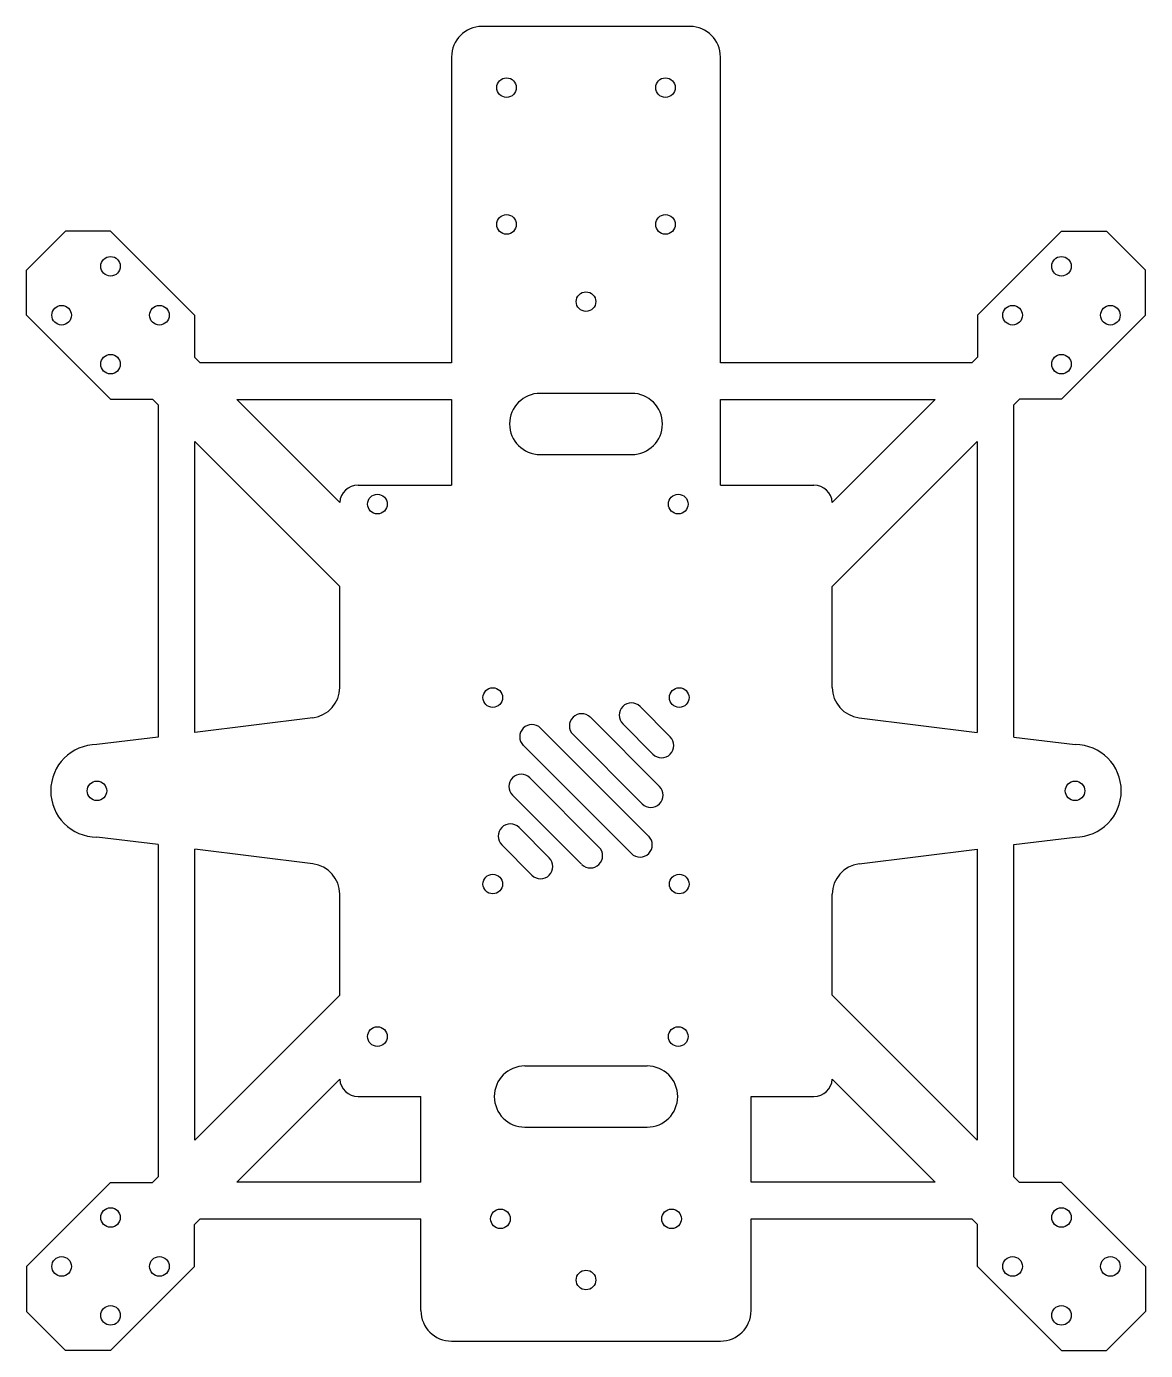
# Model space of a CAD drawing. Header units: millimetres. Extents: x -92 to 92, y -92 to 125.
import ezdxf

# ---------------------------------------------------------------- set-up
doc = ezdxf.new("R2010")
doc.units = ezdxf.units.MM

msp = doc.modelspace()

# ---------------------------------------------------------------- linework, layer by layer
at = {"color": 7, "linetype": 'Continuous', "lineweight": 25}
for p, q in [((17, 125), (-17, 125)), ((-22, 120), (-22, 70)), ((22, 70), (22, 120)), ((-85.17, 91.53), (-91.53, 85.17)), ((-77.78, 91.53), (-85.17, 91.53)), ((-77.78, 91.53), (-64.03, 77.78)), ((77.78, 91.53), (64.03, 77.78)), ((77.78, 91.53), (85.17, 91.53)), ((85.17, 91.53), (91.53, 85.17)), ((-91.53, 77.78), (-91.53, 85.17)), ((91.53, 77.78), (91.53, 85.17)), ((-91.53, 77.78), (-77.78, 64.03)), ((-64.03, 77.78), (-64.03, 70.91)), ((64.03, 77.78), (64.03, 70.91)), ((91.53, 77.78), (77.78, 64.03)), ((-64.03, 70.91), (-63.13, 70)), ((-22, 70), (-63.13, 70)), ((63.12, 70), (22, 70)), ((64.03, 70.91), (63.12, 70)), ((7.5, 65), (-7.5, 65)), ((-77.78, 64.03), (-70.91, 64.03)), ((-70.91, 64.03), (-70, 63.12)), ((-70, 63.12), (-70, 8.8)), ((-57.13, 64), (-22, 64)), ((-57.13, 64), (-40.28, 47.16)), ((-22, 64), (-22, 50)), ((22, 64), (57.12, 64)), ((22, 50), (22, 64)), ((57.12, 64), (40.28, 47.16)), ((70.91, 64.03), (70, 63.12)), ((70, 8.8), (70, 63.12)), ((77.78, 64.03), (70.91, 64.03)), ((-64, 9.55), (-64, 57.12)), ((-64, 57.12), (-40.28, 33.4)), ((64, 57.12), (40.28, 33.4)), ((64, 57.12), (64, 9.55)), ((-7.5, 55), (7.5, 55)), ((-37.28, 50), (-22, 50)), ((22, 50), (37.28, 50)), ((-40.28, 16.92), (-40.28, 33.4)), ((40.28, 16.92), (40.28, 33.4)), ((8.84, 13.79), (13.79, 8.84)), ((-44.66, 11.95), (-64, 9.55)), ((0.71, 12.02), (12.02, 0.71)), ((6.01, 10.96), (10.96, 6.01)), ((44.66, 11.95), (64, 9.55)), ((-70, 8.8), (-80, 7.56)), ((-7.42, 10.25), (10.25, -7.42)), ((-2.12, 9.19), (9.19, -2.12)), ((70, 8.8), (80, 7.56)), ((-10.25, 7.42), (7.42, -10.25)), ((-9.19, 2.12), (2.12, -9.19)), ((-12.02, -0.71), (-0.71, -12.02)), ((-10.96, -6.01), (-6.01, -10.96)), ((-70, -8.8), (-80, -7.56)), ((70, -8.8), (80, -7.56)), ((-70, -8.8), (-70, -63.13)), ((-64, -57.13), (-64, -9.55)), ((-44.66, -11.95), (-64, -9.55)), ((-13.79, -8.84), (-8.84, -13.79)), ((44.66, -11.95), (64, -9.55)), ((64, -9.55), (64, -57.13)), ((70, -63.13), (70, -8.8)), ((-40.28, -33.4), (-40.28, -16.92)), ((40.28, -33.4), (40.28, -16.92)), ((-64, -57.13), (-40.28, -33.4)), ((64, -57.13), (40.28, -33.4)), ((-10, -45), (10, -45)), ((-57.13, -64), (-40.28, -47.16)), ((57.12, -64), (40.28, -47.16)), ((-37.28, -50), (-27, -50)), ((-27, -64), (-27, -50)), ((27, -50), (37.28, -50)), ((27, -64), (27, -50)), ((-10, -55), (10, -55)), ((-91.53, -77.78), (-77.78, -64.03)), ((-77.78, -64.03), (-70.91, -64.03)), ((-70.91, -64.03), (-70, -63.13)), ((-27, -64), (-57.13, -64)), ((57.12, -64), (27, -64)), ((70.91, -64.03), (70, -63.13)), ((77.78, -64.03), (70.91, -64.03)), ((91.53, -77.78), (77.78, -64.03)), ((-64.03, -70.91), (-63.13, -70)), ((-64.03, -77.78), (-64.03, -70.91)), ((-63.13, -70), (-27, -70)), ((-27, -85), (-27, -70)), ((27, -70), (63.12, -70)), ((27, -85), (27, -70)), ((64.03, -70.91), (63.12, -70)), ((64.03, -77.78), (64.03, -70.91)), ((-91.53, -77.78), (-91.53, -85.17)), ((-77.78, -91.53), (-64.03, -77.78)), ((77.78, -91.53), (64.03, -77.78)), ((91.53, -77.78), (91.53, -85.17)), ((-85.17, -91.53), (-91.53, -85.17)), ((85.17, -91.53), (91.53, -85.17)), ((-22, -90), (22, -90)), ((-77.78, -91.53), (-85.17, -91.53)), ((77.78, -91.53), (85.17, -91.53))]:
    msp.add_line(p, q, dxfattribs=at)
for centre in [(-13, 115), (13, 115), (-13, 92.63), (13, 92.63), (-77.78, 85.78), (77.78, 85.78), (0, 80), (-85.78, 77.78), (-69.78, 77.78), (69.78, 77.78), (85.78, 77.78), (-77.78, 69.78), (77.78, 69.78), (-34.12, 46.89), (15.09, 46.89), (-15.25, 15.25), (15.25, 15.25), (-80, 0), (80, 0), (-15.25, -15.25), (15.25, -15.25), (-34.12, -40.19), (15.09, -40.19), (-77.78, -69.78), (-14, -70), (14, -70), (77.78, -69.78), (-85.78, -77.78), (-69.78, -77.78), (69.78, -77.78), (85.78, -77.78), (0, -80), (-77.78, -85.78), (77.78, -85.78)]:
    msp.add_circle(centre, 1.6, dxfattribs=at)
for centre, radius, start, end in [((-17, 120), 5, 90, 180), ((17, 120), 5, 0, 90), ((-7.5, 60), 5, 90, 270), ((7.5, 60), 5, 270, 90), ((-37.28, 47), 3, 90, 177.0384), ((37.28, 47), 3, 2.9616, 90), ((-45.28, 16.92), 5, 277.0926, 0), ((45.28, 16.92), 5, 180, 262.9074), ((7.42, 12.37), 2, 45, 225), ((-8.84, 8.84), 2, 45, 225), ((-0.71, 10.61), 2, 45, 225), ((12.37, 7.42), 2, 225, 45), ((-80, 0), 7.56, 90, 270), ((80, 0), 7.56, 270, 90), ((-10.61, 0.71), 2, 45, 225), ((10.61, -0.71), 2, 225, 45), ((-12.37, -7.42), 2, 45, 225), ((8.84, -8.84), 2, 225, 45), ((0.71, -10.61), 2, 225, 45), ((-45.28, -16.92), 5, 0, 82.9074), ((-7.42, -12.37), 2, 225, 45), ((45.28, -16.92), 5, 97.0926, 180), ((-10, -50), 5, 90, 270), ((10, -50), 5, 270, 90), ((-37.28, -47), 3, 182.9616, 270), ((37.28, -47), 3, 270, 357.0384), ((-22, -85), 5, 180, 270), ((22, -85), 5, 270, 0)]:
    msp.add_arc(centre, radius, start, end, dxfattribs=at)

doc.saveas('drawing.dxf')
